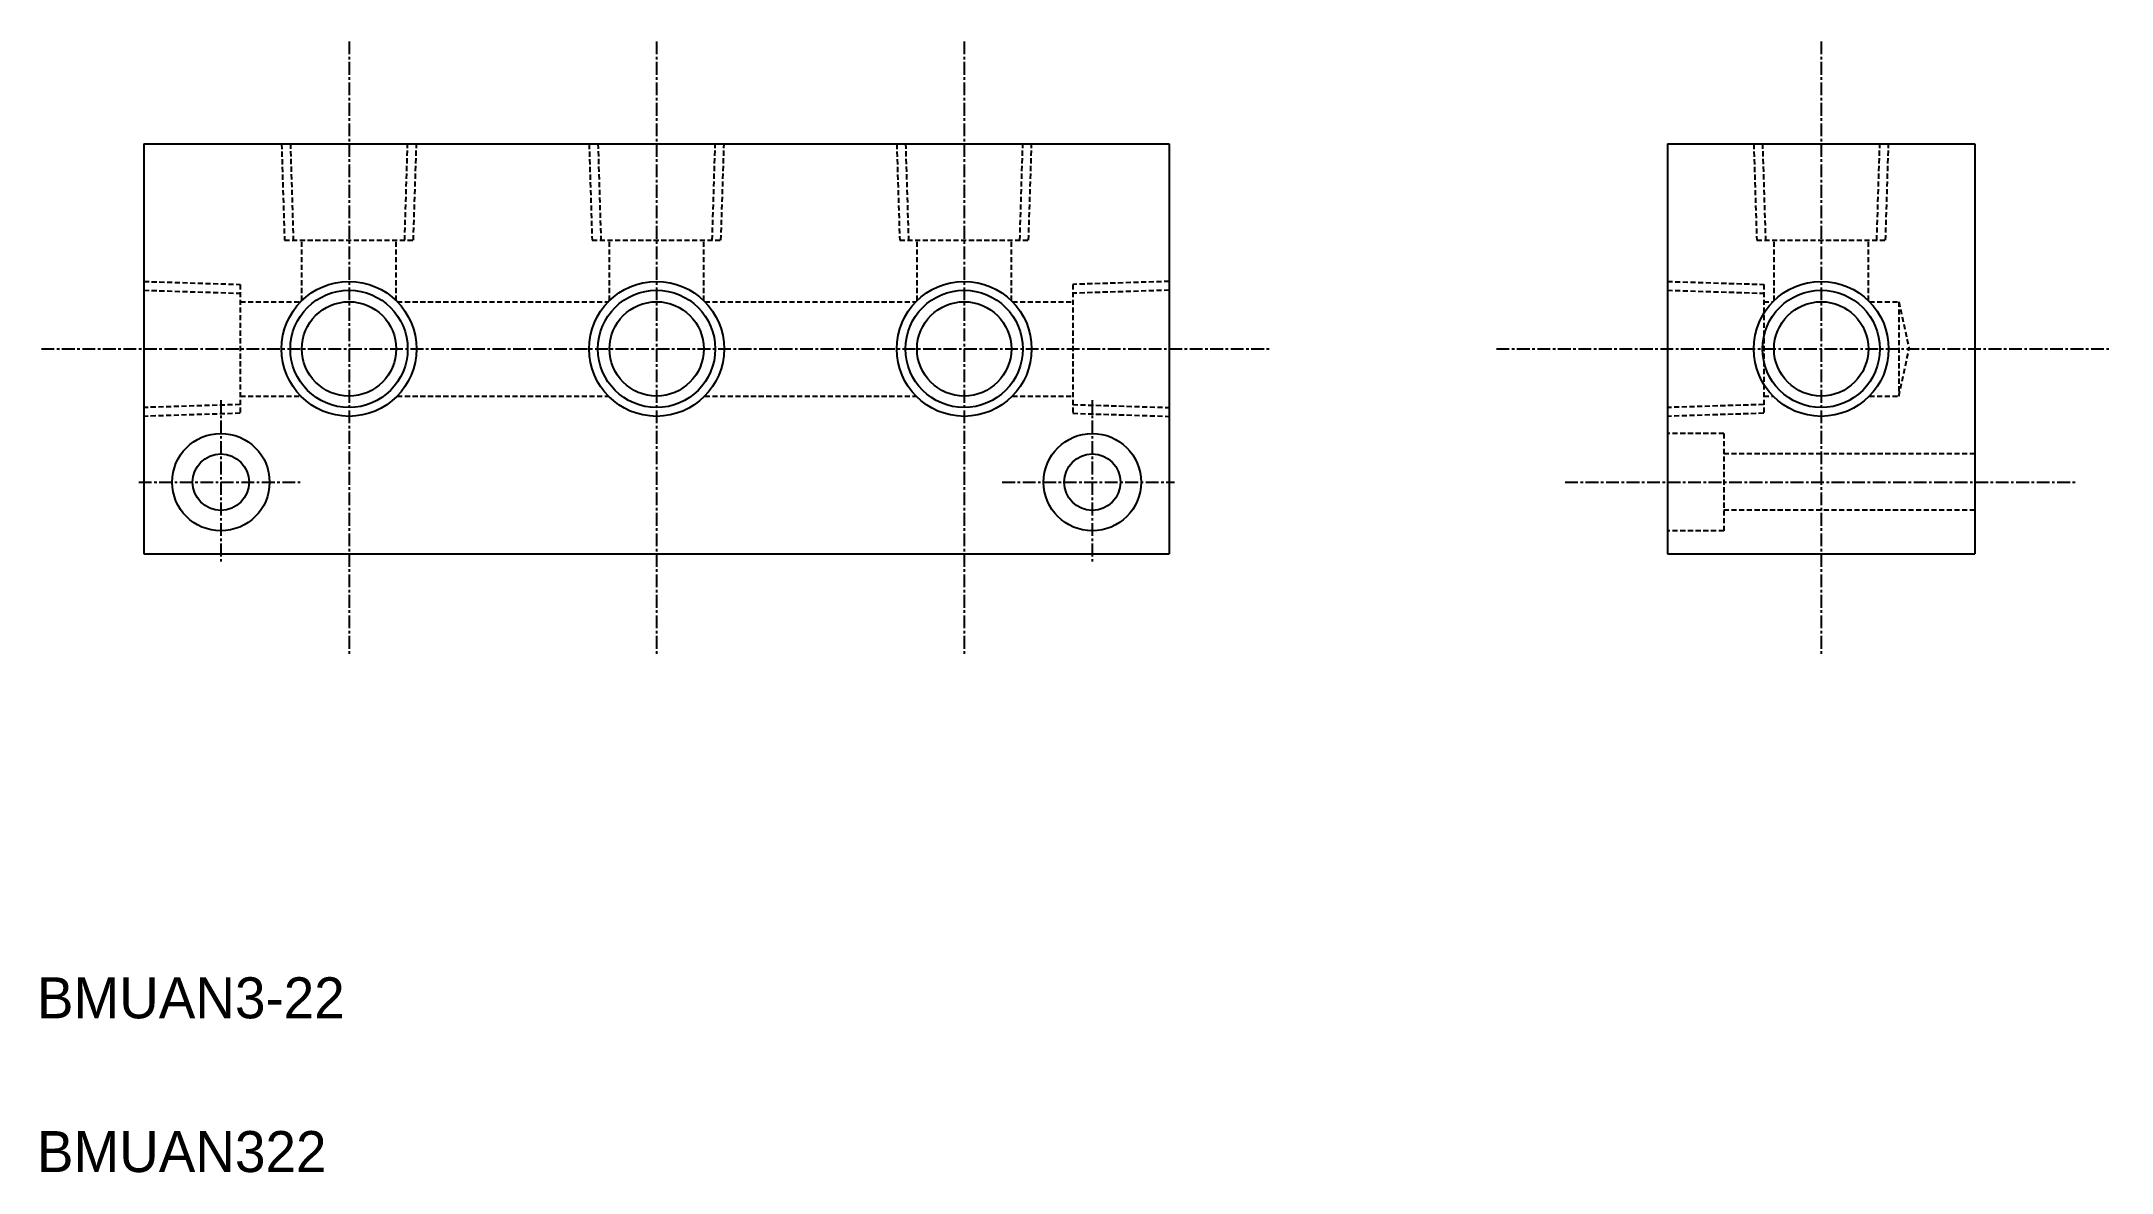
# Model space of a CAD drawing. Extents: x -123 to 79, y 93 to 204.
import ezdxf

# ---------------------------------------------------------------- set-up
doc = ezdxf.new("R2010")
doc.units = 0
doc.linetypes.add('CENTER', pattern=[2, 1.25, -0.25, 0.25, -0.25])
doc.linetypes.add('DASHED', pattern=[0.75, 0.5, -0.25])
doc.layers.get('0').update_dxf_attribs({"linetype": 'CONTINUOUS'})
doc.layers.add('CENTER', color=1, linetype='CENTER')

msp = doc.modelspace()

# ---------------------------------------------------------------- linework, layer by layer
at = {"color": 3, "linetype": 'DASHED'}
for p, q in [((-98.54, 193.86), (-98.25, 184.43)), ((-87.39, 184.43), (-87.1, 193.86)), ((-68.54, 193.86), (-68.25, 184.43)), ((-57.39, 184.43), (-57.1, 193.86)), ((-38.54, 193.86), (-38.25, 184.43)), ((-27.39, 184.43), (-27.1, 193.86)), ((45.04, 193.86), (45.34, 184.43)), ((56.19, 184.43), (56.49, 193.86)), ((-99.4, 193.83), (-99.11, 184.43)), ((-86.54, 184.43), (-86.24, 193.83)), ((-69.4, 193.83), (-69.11, 184.43)), ((-56.54, 184.43), (-56.24, 193.83)), ((-39.4, 193.83), (-39.11, 184.43)), ((-26.54, 184.43), (-26.24, 193.83)), ((44.19, 193.83), (44.48, 184.43)), ((57.05, 184.43), (57.34, 193.83)), ((-99.11, 184.43), (-86.54, 184.43)), ((-97.42, 178.53), (-97.42, 184.43)), ((-88.22, 178.53), (-88.22, 184.43)), ((-69.11, 184.43), (-56.54, 184.43)), ((-67.42, 178.53), (-67.42, 184.43)), ((-58.22, 178.53), (-58.22, 184.43)), ((-39.11, 184.43), (-26.54, 184.43)), ((-37.42, 178.53), (-37.42, 184.43)), ((-28.22, 178.53), (-28.22, 184.43)), ((44.48, 184.43), (57.05, 184.43)), ((46.17, 178.53), (46.17, 184.43)), ((55.37, 178.53), (55.37, 184.43)), ((-112.82, 180.41), (-103.42, 180.12)), ((-103.42, 180.12), (-103.42, 167.55)), ((-12.82, 180.41), (-22.22, 180.12)), ((-22.22, 180.12), (-22.22, 167.55)), ((35.77, 180.41), (45.17, 180.12)), ((45.17, 180.12), (45.17, 167.55)), ((-112.82, 179.55), (-103.42, 179.26)), ((-103.42, 178.43), (-97.52, 178.43)), ((-88.12, 178.43), (-67.52, 178.43)), ((-58.12, 178.43), (-37.52, 178.43)), ((-28.12, 178.43), (-22.22, 178.43)), ((-12.82, 179.55), (-22.22, 179.26)), ((35.77, 179.55), (45.17, 179.26)), ((45.17, 178.43), (46.06, 178.43)), ((55.47, 178.43), (58.34, 178.43)), ((58.34, 178.43), (59.34, 173.83)), ((58.34, 178.43), (58.34, 169.23)), ((58.34, 169.23), (59.34, 173.83)), ((-103.42, 168.4), (-112.82, 168.11)), ((-103.42, 169.23), (-97.52, 169.23)), ((-88.12, 169.23), (-67.52, 169.23)), ((-58.12, 169.23), (-37.52, 169.23)), ((-28.12, 169.23), (-22.22, 169.23)), ((-22.22, 168.4), (-12.82, 168.11)), ((45.17, 168.4), (35.77, 168.11)), ((45.17, 169.23), (46.06, 169.23)), ((55.47, 169.23), (58.34, 169.23)), ((-103.42, 167.55), (-112.82, 167.25)), ((-22.22, 167.55), (-12.82, 167.25)), ((45.17, 167.55), (35.77, 167.25)), ((41.27, 165.58), (35.77, 165.58)), ((41.27, 165.58), (41.27, 156.08)), ((65.77, 163.58), (41.27, 163.58)), ((65.77, 158.09), (41.27, 158.09)), ((41.27, 156.08), (35.77, 156.08))]:
    msp.add_line(p, q, dxfattribs=at)
at = {"color": 7, "linetype": 'CONTINUOUS'}
for p, q in [((-112.82, 193.83), (-12.82, 193.83)), ((-112.82, 193.83), (-112.82, 153.83)), ((-12.82, 193.83), (-12.82, 153.83)), ((35.77, 193.83), (65.77, 193.83)), ((35.77, 193.83), (35.77, 153.83)), ((65.77, 193.83), (65.77, 153.83)), ((-112.82, 153.83), (-12.82, 153.83)), ((35.77, 153.83), (65.77, 153.83))]:
    msp.add_line(p, q, dxfattribs=at)
at = {"color": 3, "linetype": 'CONTINUOUS'}
for centre in [(-92.82, 173.83), (-62.82, 173.83), (-32.82, 173.83), (50.77, 173.83)]:
    msp.add_circle(centre, 6.58, dxfattribs=at)
at = {"color": 7, "linetype": 'CONTINUOUS'}
for centre, radius in [((-92.82, 173.83), 5.72), ((-92.82, 173.83), 4.6), ((-62.82, 173.83), 5.72), ((-62.82, 173.83), 4.6), ((-32.82, 173.83), 5.72), ((-32.82, 173.83), 4.6), ((50.77, 173.83), 5.72), ((50.77, 173.83), 4.6), ((-105.32, 160.83), 4.75), ((-20.32, 160.83), 4.75), ((-105.32, 160.83), 2.75), ((-20.32, 160.83), 2.75)]:
    msp.add_circle(centre, radius, dxfattribs=at)
at = {"layer": 'CENTER', "color": 1, "linetype": 'CENTER'}
for p, q in [((-92.82, 203.83), (-92.82, 143.83)), ((-62.82, 203.83), (-62.82, 143.83)), ((-32.82, 203.83), (-32.82, 143.83)), ((50.77, 203.83), (50.77, 143.83)), ((-122.82, 173.83), (-2.82, 173.83)), ((19.09, 173.83), (79.09, 173.83)), ((-105.32, 168.83), (-105.32, 152.83)), ((-20.32, 168.83), (-20.32, 152.83)), ((-113.32, 160.83), (-97.32, 160.83)), ((-29.11, 160.83), (-12.32, 160.83)), ((25.79, 160.83), (75.63, 160.83))]:
    msp.add_line(p, q, dxfattribs=at)

# ---------------------------------------------------------------- texts
at = {"color": 7, "linetype": 'CONTINUOUS'}
for s, p in [('BMUAN3-22', (-123.26, 108.52)), ('BMUAN322', (-123.26, 93.52))]:
    msp.add_text(s, height=4, dxfattribs=at).set_placement(p)

doc.saveas('drawing.dxf')
